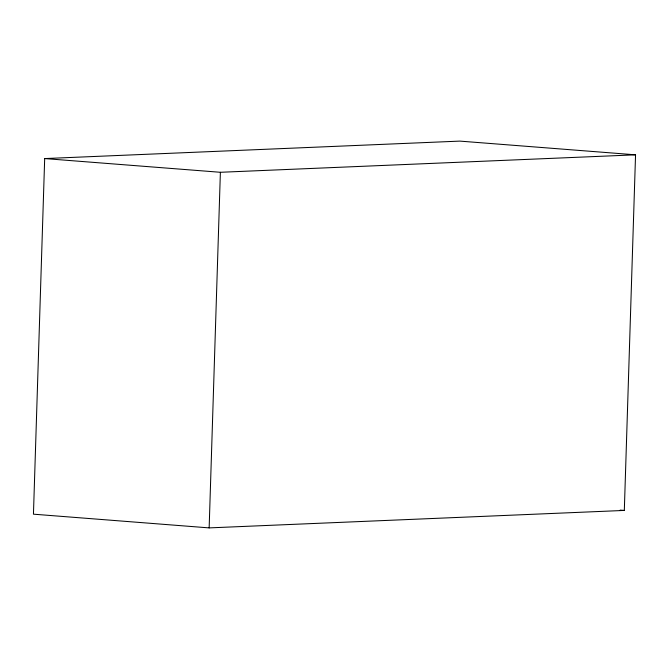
<?xml version="1.0" encoding="UTF-8"?>
<svg xmlns="http://www.w3.org/2000/svg" width="669" height="669" viewBox="0 0 669 669"><rect width="100%" height="100%" fill="white"/><g stroke="black" fill="none" stroke-linecap="round" stroke-linejoin="round"><path stroke-width="1" d="M44.681 158.57L33.45 514.177L209.154 527.891L624.319 510.43L635.55 154.823L459.846 141.109L44.681 158.57L220.385 172.284L635.55 154.823M209.154 527.891L220.385 172.284M620.163 510.104L624.319 510.43"/></g></svg>
